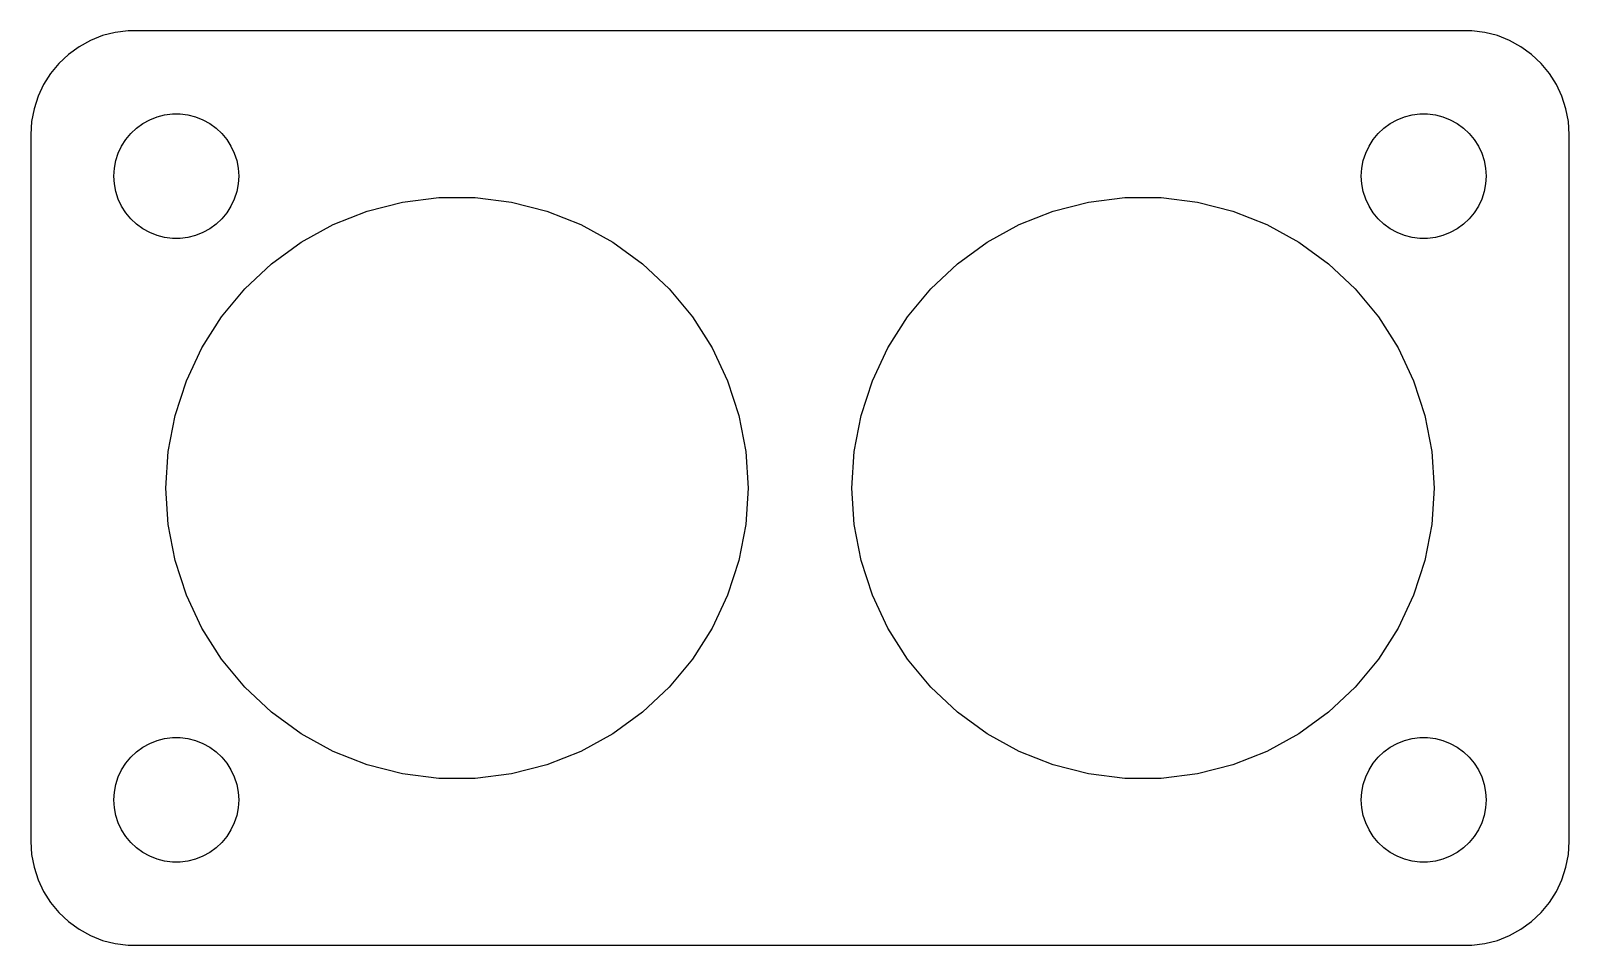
# Model space of a CAD drawing. Header units: metres. Extents: x -37 to 37, y -22 to 22.
import ezdxf

# ---------------------------------------------------------------- set-up
doc = ezdxf.new("R2010")
doc.units = ezdxf.units.M

msp = doc.modelspace()

# ---------------------------------------------------------------- linework, layer by layer
for p, q in [((-34.1289, 21.5241), (-34.6791, 21.2216)), ((-33.5451, 21.7553), (-34.1289, 21.5241)), ((-32.9369, 21.9114), (-33.5451, 21.7553)), ((-32.3139, 21.9901), (-32.9369, 21.9114)), ((32.3139, 21.9901), (-32.3139, 21.9901)), ((32.9369, 21.9114), (32.3139, 21.9901)), ((33.5451, 21.7553), (32.9369, 21.9114)), ((34.1289, 21.5241), (33.5451, 21.7553)), ((34.6791, 21.2216), (34.1289, 21.5241)), ((-35.1871, 20.8526), (-35.6448, 20.4227)), ((-34.6791, 21.2216), (-35.1871, 20.8526)), ((35.1871, 20.8526), (34.6791, 21.2216)), ((35.6448, 20.4227), (35.1871, 20.8526)), ((-35.6448, 20.4227), (-36.0451, 19.9389)), ((36.0451, 19.9389), (35.6448, 20.4227)), ((-36.3815, 19.4088), (-36.6489, 18.8406)), ((-36.0451, 19.9389), (-36.3815, 19.4088)), ((36.3815, 19.4088), (36.0451, 19.9389)), ((36.6489, 18.8406), (36.3815, 19.4088)), ((-36.6489, 18.8406), (-36.8429, 18.2434)), ((36.8429, 18.2434), (36.6489, 18.8406)), ((-36.8429, 18.2434), (-36.9606, 17.6267)), ((-31.2773, 17.7145), (-30.927, 17.8532)), ((-30.927, 17.8532), (-30.5621, 17.9469)), ((-30.5621, 17.9469), (-30.1884, 17.9941)), ((-30.1884, 17.9941), (-29.8116, 17.9941)), ((-29.8116, 17.9941), (-29.4379, 17.9469)), ((-29.4379, 17.9469), (-29.0729, 17.8532)), ((-29.0729, 17.8532), (-28.7227, 17.7145)), ((28.7227, 17.7145), (29.0729, 17.8532)), ((29.0729, 17.8532), (29.4379, 17.9469)), ((29.4379, 17.9469), (29.8116, 17.9941)), ((29.8116, 17.9941), (30.1884, 17.9941)), ((30.1884, 17.9941), (30.5621, 17.9469)), ((30.5621, 17.9469), (30.927, 17.8532)), ((30.927, 17.8532), (31.2773, 17.7145)), ((36.9606, 17.6267), (36.8429, 18.2434)), ((-36.9606, 17.6267), (-37, 17)), ((-32.427, 16.7634), (-32.1869, 17.0536)), ((-32.1869, 17.0536), (-31.9123, 17.3115)), ((-31.9123, 17.3115), (-31.6075, 17.533)), ((-31.6075, 17.533), (-31.2773, 17.7145)), ((-28.7227, 17.7145), (-28.3925, 17.533)), ((-28.3925, 17.533), (-28.0877, 17.3115)), ((-28.0877, 17.3115), (-27.8131, 17.0536)), ((-27.8131, 17.0536), (-27.5729, 16.7634)), ((27.5729, 16.7634), (27.8131, 17.0536)), ((27.8131, 17.0536), (28.0877, 17.3115)), ((28.0877, 17.3115), (28.3925, 17.533)), ((28.3925, 17.533), (28.7227, 17.7145)), ((31.2773, 17.7145), (31.6075, 17.533)), ((31.6075, 17.533), (31.9123, 17.3115)), ((31.9123, 17.3115), (32.1869, 17.0536)), ((32.1869, 17.0536), (32.427, 16.7634)), ((37, 17), (36.9606, 17.6267)), ((-37, 17), (-37, -17)), ((-32.7893, 16.1044), (-32.6289, 16.4453)), ((-32.6289, 16.4453), (-32.427, 16.7634)), ((-27.5729, 16.7634), (-27.3711, 16.4453)), ((-27.3711, 16.4453), (-27.2107, 16.1044)), ((27.2107, 16.1044), (27.3711, 16.4453)), ((27.3711, 16.4453), (27.5729, 16.7634)), ((32.427, 16.7634), (32.6289, 16.4453)), ((32.6289, 16.4453), (32.7893, 16.1044)), ((37, -17), (37, 17)), ((-32.9763, 15.376), (-32.9057, 15.7461)), ((-32.9057, 15.7461), (-32.7893, 16.1044)), ((-27.2107, 16.1044), (-27.0942, 15.7461)), ((-27.0942, 15.7461), (-27.0237, 15.376)), ((27.0237, 15.376), (27.0942, 15.7461)), ((27.0942, 15.7461), (27.2107, 16.1044)), ((32.7893, 16.1044), (32.9057, 15.7461)), ((32.9057, 15.7461), (32.9763, 15.376)), ((-33, 15), (-32.9763, 15.376)), ((-32.9763, 14.624), (-33, 15)), ((-27.0237, 15.376), (-27, 15)), ((-27, 15), (-27.0237, 14.624)), ((27, 15), (27.0237, 15.376)), ((27.0237, 14.624), (27, 15)), ((32.9763, 15.376), (33, 15)), ((33, 15), (32.9763, 14.624)), ((-32.9057, 14.2539), (-32.9763, 14.624)), ((-32.7893, 13.8956), (-32.9057, 14.2539)), ((-27.0942, 14.2539), (-27.2107, 13.8956)), ((-27.0237, 14.624), (-27.0942, 14.2539)), ((27.0942, 14.2539), (27.0237, 14.624)), ((27.2107, 13.8956), (27.0942, 14.2539)), ((32.9057, 14.2539), (32.7893, 13.8956)), ((32.9763, 14.624), (32.9057, 14.2539)), ((-32.6289, 13.5547), (-32.7893, 13.8956)), ((-32.427, 13.2366), (-32.6289, 13.5547)), ((-27.3711, 13.5547), (-27.5729, 13.2366)), ((-27.2107, 13.8956), (-27.3711, 13.5547)), ((-20.8262, 13.3148), (-19.1233, 13.752)), ((-19.1233, 13.752), (-17.3791, 13.9724)), ((-17.3791, 13.9724), (-15.6209, 13.9724)), ((-15.6209, 13.9724), (-13.8766, 13.752)), ((-13.8766, 13.752), (-12.1738, 13.3148)), ((12.1738, 13.3148), (13.8766, 13.752)), ((13.8766, 13.752), (15.6209, 13.9724)), ((15.6209, 13.9724), (17.3791, 13.9724)), ((17.3791, 13.9724), (19.1233, 13.752)), ((19.1233, 13.752), (20.8262, 13.3148)), ((27.3711, 13.5547), (27.2107, 13.8956)), ((27.5729, 13.2366), (27.3711, 13.5547)), ((32.6289, 13.5547), (32.427, 13.2366)), ((32.7893, 13.8956), (32.6289, 13.5547)), ((-32.1869, 12.9464), (-32.427, 13.2366)), ((-31.9123, 12.6884), (-32.1869, 12.9464)), ((-31.6075, 12.467), (-31.9123, 12.6884)), ((-28.0877, 12.6884), (-28.3925, 12.467)), ((-27.8131, 12.9464), (-28.0877, 12.6884)), ((-27.5729, 13.2366), (-27.8131, 12.9464)), ((-24.0016, 11.8206), (-22.4609, 12.6676)), ((-22.4609, 12.6676), (-20.8262, 13.3148)), ((-12.1738, 13.3148), (-10.5391, 12.6676)), ((-10.5391, 12.6676), (-8.99841, 11.8206)), ((8.99841, 11.8206), (10.5391, 12.6676)), ((10.5391, 12.6676), (12.1738, 13.3148)), ((20.8262, 13.3148), (22.4609, 12.6676)), ((22.4609, 12.6676), (24.0016, 11.8206)), ((27.8131, 12.9464), (27.5729, 13.2366)), ((28.0877, 12.6884), (27.8131, 12.9464)), ((28.3925, 12.467), (28.0877, 12.6884)), ((31.9123, 12.6884), (31.6075, 12.467)), ((32.1869, 12.9464), (31.9123, 12.6884)), ((32.427, 13.2366), (32.1869, 12.9464)), ((-31.2773, 12.2855), (-31.6075, 12.467)), ((-30.927, 12.1468), (-31.2773, 12.2855)), ((-30.5621, 12.0531), (-30.927, 12.1468)), ((-30.1884, 12.0059), (-30.5621, 12.0531)), ((-29.8116, 12.0059), (-30.1884, 12.0059)), ((-29.4379, 12.0531), (-29.8116, 12.0059)), ((-29.0729, 12.1468), (-29.4379, 12.0531)), ((-28.7227, 12.2855), (-29.0729, 12.1468)), ((-28.3925, 12.467), (-28.7227, 12.2855)), ((28.7227, 12.2855), (28.3925, 12.467)), ((29.0729, 12.1468), (28.7227, 12.2855)), ((29.4379, 12.0531), (29.0729, 12.1468)), ((29.8116, 12.0059), (29.4379, 12.0531)), ((30.1884, 12.0059), (29.8116, 12.0059)), ((30.5621, 12.0531), (30.1884, 12.0059)), ((30.927, 12.1468), (30.5621, 12.0531)), ((31.2773, 12.2855), (30.927, 12.1468)), ((31.6075, 12.467), (31.2773, 12.2855)), ((-25.4239, 10.7872), (-24.0016, 11.8206)), ((-8.99841, 11.8206), (-7.57605, 10.7872)), ((7.57605, 10.7872), (8.99841, 11.8206)), ((24.0016, 11.8206), (25.4239, 10.7872)), ((-26.7056, 9.58365), (-25.4239, 10.7872)), ((-7.57605, 10.7872), (-6.29443, 9.58365)), ((6.29443, 9.58365), (7.57605, 10.7872)), ((25.4239, 10.7872), (26.7056, 9.58365)), ((-27.8262, 8.22899), (-26.7056, 9.58365)), ((-6.29443, 9.58365), (-5.17375, 8.22899)), ((5.17375, 8.22899), (6.29443, 9.58365)), ((26.7056, 9.58365), (27.8262, 8.22899)), ((-28.7683, 6.74454), (-27.8262, 8.22899)), ((-5.17375, 8.22899), (-4.2317, 6.74454)), ((4.2317, 6.74454), (5.17375, 8.22899)), ((27.8262, 8.22899), (28.7683, 6.74454)), ((-29.5169, 5.15373), (-28.7683, 6.74454)), ((-4.2317, 6.74454), (-3.48312, 5.15373)), ((3.48312, 5.15373), (4.2317, 6.74454)), ((28.7683, 6.74454), (29.5169, 5.15373)), ((-30.0602, 3.48164), (-29.5169, 5.15373)), ((-3.48312, 5.15373), (-2.93983, 3.48164)), ((2.93983, 3.48164), (3.48312, 5.15373)), ((29.5169, 5.15373), (30.0602, 3.48164)), ((-30.3896, 1.75465), (-30.0602, 3.48164)), ((-2.93983, 3.48164), (-2.61038, 1.75465)), ((2.61038, 1.75465), (2.93983, 3.48164)), ((30.0602, 3.48164), (30.3896, 1.75465)), ((-30.5, 0), (-30.3896, 1.75465)), ((-2.61038, 1.75465), (-2.5, 0)), ((2.5, 0), (2.61038, 1.75465)), ((30.3896, 1.75465), (30.5, 0)), ((-30.3896, -1.75465), (-30.5, 0)), ((-2.5, 0), (-2.61038, -1.75465)), ((2.61038, -1.75465), (2.5, 0)), ((30.5, 0), (30.3896, -1.75465)), ((-30.0602, -3.48164), (-30.3896, -1.75465)), ((-2.61038, -1.75465), (-2.93983, -3.48164)), ((2.93983, -3.48164), (2.61038, -1.75465)), ((30.3896, -1.75465), (30.0602, -3.48164)), ((-29.5169, -5.15373), (-30.0602, -3.48164)), ((-2.93983, -3.48164), (-3.48312, -5.15373)), ((3.48312, -5.15373), (2.93983, -3.48164)), ((30.0602, -3.48164), (29.5169, -5.15373)), ((-28.7683, -6.74454), (-29.5169, -5.15373)), ((-3.48312, -5.15373), (-4.2317, -6.74454)), ((4.2317, -6.74454), (3.48312, -5.15373)), ((29.5169, -5.15373), (28.7683, -6.74454)), ((-27.8262, -8.22899), (-28.7683, -6.74454)), ((-4.2317, -6.74454), (-5.17375, -8.22899)), ((5.17375, -8.22899), (4.2317, -6.74454)), ((28.7683, -6.74454), (27.8262, -8.22899)), ((-26.7056, -9.58365), (-27.8262, -8.22899)), ((-5.17375, -8.22899), (-6.29443, -9.58365)), ((6.29443, -9.58365), (5.17375, -8.22899)), ((27.8262, -8.22899), (26.7056, -9.58365)), ((-25.4239, -10.7872), (-26.7056, -9.58365)), ((-6.29443, -9.58365), (-7.57605, -10.7872)), ((7.57605, -10.7872), (6.29443, -9.58365)), ((26.7056, -9.58365), (25.4239, -10.7872)), ((-24.0016, -11.8206), (-25.4239, -10.7872)), ((-7.57605, -10.7872), (-8.99841, -11.8206)), ((8.99841, -11.8206), (7.57605, -10.7872)), ((25.4239, -10.7872), (24.0016, -11.8206)), ((-22.4609, -12.6676), (-24.0016, -11.8206)), ((-8.99841, -11.8206), (-10.5391, -12.6676)), ((10.5391, -12.6676), (8.99841, -11.8206)), ((24.0016, -11.8206), (22.4609, -12.6676)), ((-31.9123, -12.6884), (-31.6075, -12.467)), ((-31.6075, -12.467), (-31.2773, -12.2855)), ((-31.2773, -12.2855), (-30.927, -12.1468)), ((-30.927, -12.1468), (-30.5621, -12.0531)), ((-30.5621, -12.0531), (-30.1884, -12.0059)), ((-30.1884, -12.0059), (-29.8116, -12.0059)), ((-29.8116, -12.0059), (-29.4379, -12.0531)), ((-29.4379, -12.0531), (-29.0729, -12.1468)), ((-29.0729, -12.1468), (-28.7227, -12.2855)), ((-28.7227, -12.2855), (-28.3925, -12.467)), ((-28.3925, -12.467), (-28.0877, -12.6884)), ((28.0877, -12.6884), (28.3925, -12.467)), ((28.3925, -12.467), (28.7227, -12.2855)), ((28.7227, -12.2855), (29.0729, -12.1468)), ((29.0729, -12.1468), (29.4379, -12.0531)), ((29.4379, -12.0531), (29.8116, -12.0059)), ((29.8116, -12.0059), (30.1884, -12.0059)), ((30.1884, -12.0059), (30.5621, -12.0531)), ((30.5621, -12.0531), (30.927, -12.1468)), ((30.927, -12.1468), (31.2773, -12.2855)), ((31.2773, -12.2855), (31.6075, -12.467)), ((31.6075, -12.467), (31.9123, -12.6884)), ((-32.6289, -13.5547), (-32.427, -13.2366)), ((-32.427, -13.2366), (-32.1869, -12.9464)), ((-32.1869, -12.9464), (-31.9123, -12.6884)), ((-28.0877, -12.6884), (-27.8131, -12.9464)), ((-27.8131, -12.9464), (-27.5729, -13.2366)), ((-27.5729, -13.2366), (-27.3711, -13.5547)), ((-20.8262, -13.3148), (-22.4609, -12.6676)), ((-19.1233, -13.752), (-20.8262, -13.3148)), ((-12.1738, -13.3148), (-13.8766, -13.752)), ((-10.5391, -12.6676), (-12.1738, -13.3148)), ((12.1738, -13.3148), (10.5391, -12.6676)), ((13.8766, -13.752), (12.1738, -13.3148)), ((20.8262, -13.3148), (19.1233, -13.752)), ((22.4609, -12.6676), (20.8262, -13.3148)), ((27.3711, -13.5547), (27.5729, -13.2366)), ((27.5729, -13.2366), (27.8131, -12.9464)), ((27.8131, -12.9464), (28.0877, -12.6884)), ((31.9123, -12.6884), (32.1869, -12.9464)), ((32.1869, -12.9464), (32.427, -13.2366)), ((32.427, -13.2366), (32.6289, -13.5547)), ((-32.9057, -14.2539), (-32.7893, -13.8956)), ((-32.7893, -13.8956), (-32.6289, -13.5547)), ((-27.3711, -13.5547), (-27.2107, -13.8956)), ((-27.2107, -13.8956), (-27.0942, -14.2539)), ((-17.3791, -13.9724), (-19.1233, -13.752)), ((-15.6209, -13.9724), (-17.3791, -13.9724)), ((-13.8766, -13.752), (-15.6209, -13.9724)), ((15.6209, -13.9724), (13.8766, -13.752)), ((17.3791, -13.9724), (15.6209, -13.9724)), ((19.1233, -13.752), (17.3791, -13.9724)), ((27.0942, -14.2539), (27.2107, -13.8956)), ((27.2107, -13.8956), (27.3711, -13.5547)), ((32.6289, -13.5547), (32.7893, -13.8956)), ((32.7893, -13.8956), (32.9057, -14.2539)), ((-33, -15), (-32.9763, -14.624)), ((-32.9763, -14.624), (-32.9057, -14.2539)), ((-27.0942, -14.2539), (-27.0237, -14.624)), ((-27.0237, -14.624), (-27, -15)), ((27, -15), (27.0237, -14.624)), ((27.0237, -14.624), (27.0942, -14.2539)), ((32.9057, -14.2539), (32.9763, -14.624)), ((32.9763, -14.624), (33, -15)), ((-32.9763, -15.376), (-33, -15)), ((-32.9057, -15.7461), (-32.9763, -15.376)), ((-27.0237, -15.376), (-27.0942, -15.7461)), ((-27, -15), (-27.0237, -15.376)), ((27.0237, -15.376), (27, -15)), ((27.0942, -15.7461), (27.0237, -15.376)), ((32.9763, -15.376), (32.9057, -15.7461)), ((33, -15), (32.9763, -15.376)), ((-32.7893, -16.1044), (-32.9057, -15.7461)), ((-32.6289, -16.4453), (-32.7893, -16.1044)), ((-27.2107, -16.1044), (-27.3711, -16.4453)), ((-27.0942, -15.7461), (-27.2107, -16.1044)), ((27.2107, -16.1044), (27.0942, -15.7461)), ((27.3711, -16.4453), (27.2107, -16.1044)), ((32.7893, -16.1044), (32.6289, -16.4453)), ((32.9057, -15.7461), (32.7893, -16.1044)), ((-37, -17), (-36.9606, -17.6267)), ((-32.427, -16.7634), (-32.6289, -16.4453)), ((-32.1869, -17.0536), (-32.427, -16.7634)), ((-27.5729, -16.7634), (-27.8131, -17.0536)), ((-27.3711, -16.4453), (-27.5729, -16.7634)), ((27.5729, -16.7634), (27.3711, -16.4453)), ((27.8131, -17.0536), (27.5729, -16.7634)), ((32.427, -16.7634), (32.1869, -17.0536)), ((32.6289, -16.4453), (32.427, -16.7634)), ((36.9606, -17.6267), (37, -17)), ((-36.9606, -17.6267), (-36.8429, -18.2434)), ((-31.9123, -17.3115), (-32.1869, -17.0536)), ((-31.6075, -17.533), (-31.9123, -17.3115)), ((-31.2773, -17.7145), (-31.6075, -17.533)), ((-30.927, -17.8532), (-31.2773, -17.7145)), ((-28.7227, -17.7145), (-29.0729, -17.8532)), ((-28.3925, -17.533), (-28.7227, -17.7145)), ((-28.0877, -17.3115), (-28.3925, -17.533)), ((-27.8131, -17.0536), (-28.0877, -17.3115)), ((28.0877, -17.3115), (27.8131, -17.0536)), ((28.3925, -17.533), (28.0877, -17.3115)), ((28.7227, -17.7145), (28.3925, -17.533)), ((29.0729, -17.8532), (28.7227, -17.7145)), ((31.2773, -17.7145), (30.927, -17.8532)), ((31.6075, -17.533), (31.2773, -17.7145)), ((31.9123, -17.3115), (31.6075, -17.533)), ((32.1869, -17.0536), (31.9123, -17.3115)), ((36.8429, -18.2434), (36.9606, -17.6267)), ((-36.8429, -18.2434), (-36.6489, -18.8406)), ((-30.5621, -17.9469), (-30.927, -17.8532)), ((-30.1884, -17.9941), (-30.5621, -17.9469)), ((-29.8116, -17.9941), (-30.1884, -17.9941)), ((-29.4379, -17.9469), (-29.8116, -17.9941)), ((-29.0729, -17.8532), (-29.4379, -17.9469)), ((29.4379, -17.9469), (29.0729, -17.8532)), ((29.8116, -17.9941), (29.4379, -17.9469)), ((30.1884, -17.9941), (29.8116, -17.9941)), ((30.5621, -17.9469), (30.1884, -17.9941)), ((30.927, -17.8532), (30.5621, -17.9469)), ((36.6489, -18.8406), (36.8429, -18.2434)), ((-36.6489, -18.8406), (-36.3815, -19.4088)), ((36.3815, -19.4088), (36.6489, -18.8406)), ((-36.3815, -19.4088), (-36.0451, -19.9389)), ((-36.0451, -19.9389), (-35.6448, -20.4227)), ((35.6448, -20.4227), (36.0451, -19.9389)), ((36.0451, -19.9389), (36.3815, -19.4088)), ((-35.6448, -20.4227), (-35.1871, -20.8526)), ((35.1871, -20.8526), (35.6448, -20.4227)), ((-35.1871, -20.8526), (-34.6791, -21.2216)), ((-34.6791, -21.2216), (-34.1289, -21.5241)), ((34.1289, -21.5241), (34.6791, -21.2216)), ((34.6791, -21.2216), (35.1871, -20.8526)), ((-34.1289, -21.5241), (-33.5451, -21.7553)), ((-33.5451, -21.7553), (-32.9369, -21.9114)), ((-32.9369, -21.9114), (-32.3139, -21.9901)), ((-32.3139, -21.9901), (32.3139, -21.9901)), ((32.3139, -21.9901), (32.9369, -21.9114)), ((32.9369, -21.9114), (33.5451, -21.7553)), ((33.5451, -21.7553), (34.1289, -21.5241))]:
    msp.add_line(p, q)

doc.saveas('drawing.dxf')
